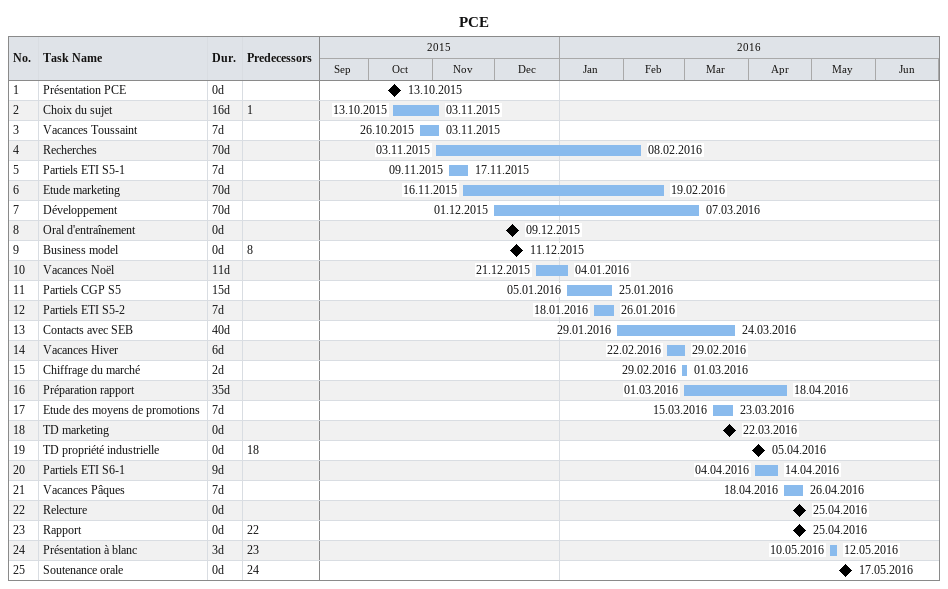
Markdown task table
PCE

| ID | Task | Duration | Start | Finish | Predecessors |
|---|---|---|---|---|---|
| 1 | Présentation PCE | 0d | 2015-10-13 | 2015-10-13 |  |
| 2 | Choix du sujet | 16d | 2015-10-13 | 2015-11-03 | 1 |
| 3 | Vacances Toussaint | 7d | 2015-10-26 | 2015-11-03 |  |
| 4 | Recherches | 70d | 2015-11-03 | 2016-02-08 |  |
| 5 | Partiels ETI S5-1 | 7d | 2015-11-09 | 2015-11-17 |  |
| 6 | Etude marketing | 70d | 2015-11-16 | 2016-02-19 |  |
| 7 | Développement | 70d | 2015-12-01 | 2016-03-07 |  |
| 8 | Oral d'entraînement | 0d | 2015-12-09 | 2015-12-09 |  |
| 9 | Business model | 0d | 2015-12-11 | 2015-12-11 | 8 |
| 10 | Vacances Noël | 11d | 2015-12-21 | 2016-01-04 |  |
| 11 | Partiels CGP S5 | 15d | 2016-01-05 | 2016-01-25 |  |
| 12 | Partiels ETI S5-2 | 7d | 2016-01-18 | 2016-01-26 |  |
| 13 | Contacts avec SEB | 40d | 2016-01-29 | 2016-03-24 |  |
| 14 | Vacances Hiver | 6d | 2016-02-22 | 2016-02-29 |  |
| 15 | Chiffrage du marché | 2d | 2016-02-29 | 2016-03-01 |  |
| 16 | Préparation rapport | 35d | 2016-03-01 | 2016-04-18 |  |
| 17 | Etude des moyens de promotions | 7d | 2016-03-15 | 2016-03-23 |  |
| 18 | TD marketing | 0d | 2016-03-22 | 2016-03-22 |  |
| 19 | TD propriété industrielle | 0d | 2016-04-05 | 2016-04-05 | 18 |
| 20 | Partiels ETI S6-1 | 9d | 2016-04-04 | 2016-04-14 |  |
| 21 | Vacances Pâques | 7d | 2016-04-18 | 2016-04-26 |  |
| 22 | Relecture | 0d | 2016-04-25 | 2016-04-25 |  |
| 23 | Rapport | 0d | 2016-04-25 | 2016-04-25 | 22 |
| 24 | Présentation à blanc | 3d | 2016-05-10 | 2016-05-12 | 23 |
| 25 | Soutenance orale | 0d | 2016-05-17 | 2016-05-17 | 24 |
